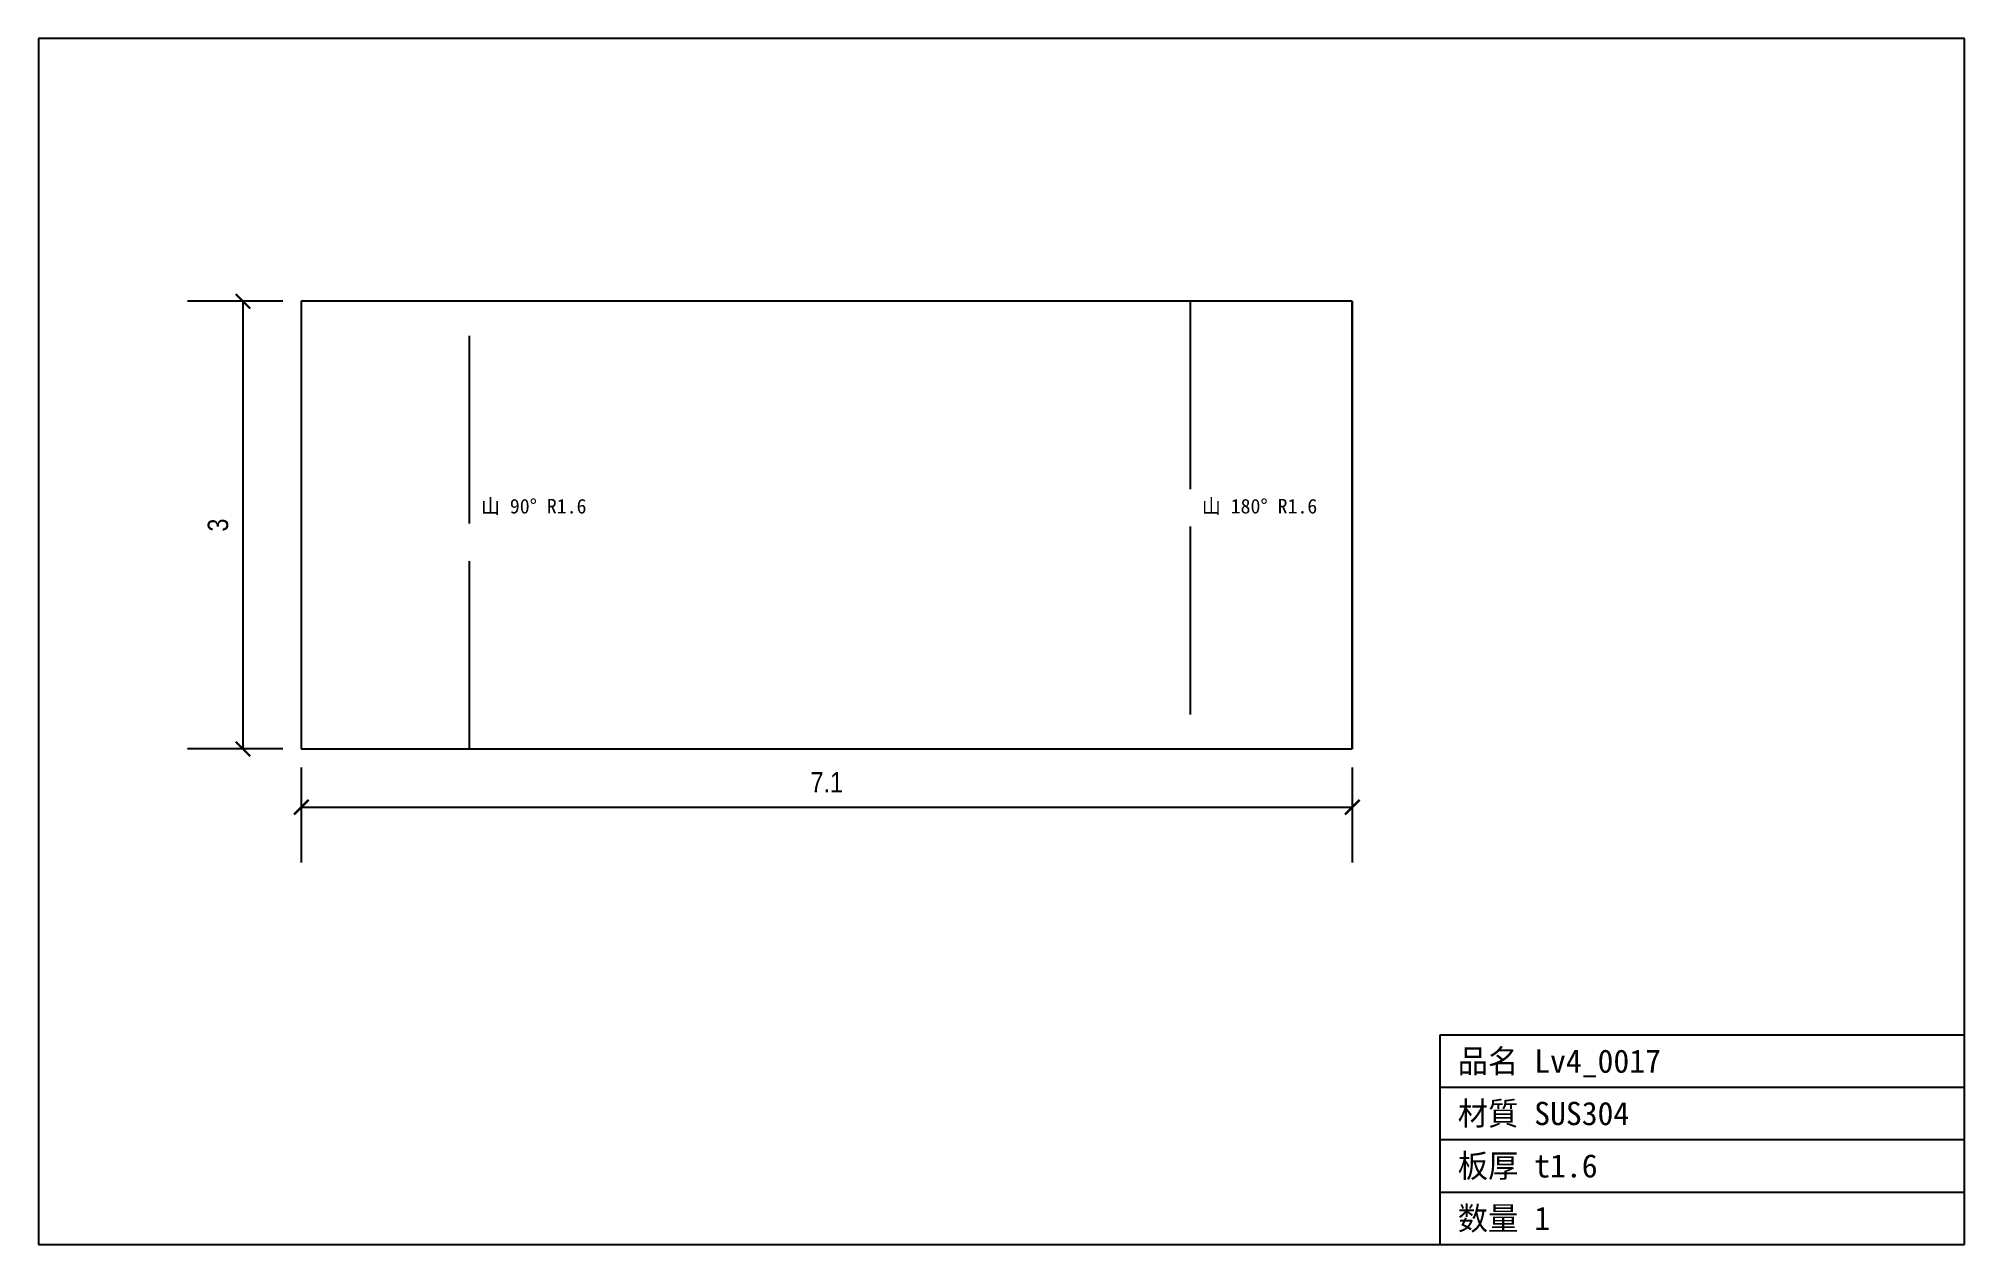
# Model space of a CAD drawing. Header units: inches. Extents: x -3 to 10, y -3.4 to 4.8.
import ezdxf

# ---------------------------------------------------------------- set-up
doc = ezdxf.new("R2010")
doc.units = ezdxf.units.IN
doc.linetypes.add('DASHED', pattern=[1.524, 1.27, -0.254])
doc.styles.add('OpenSansCondensed-Light', font='OpenSansCondensed-Light.ttf')
doc.dimstyles.new('EZDXF', dxfattribs={"dimtxt": 0.25, "dimasz": 0.175, "dimexe": 0.375, "dimexo": 0.125, "dimgap": 0.1, "dimtad": 1, "dimlfac": 100, "dimzin": 12, "dimdsep": 46, "dimtxsty": 'OpenSansCondensed-Light', "dimblk": 'ARCHTICK', "dimcen": 2.5, "dimazin": 3, "dimtfac": 0.5, "dimtmove": 2, "dimatfit": 3})

# ---------------------------------------------------------------- blocks, each defined once
blk = doc.blocks.new('_ARCHTICK')
at = {"color": 0, "linetype": 'BYBLOCK', "const_width": 0.15}
blk.add_lwpolyline([(-0.5, -0.5), (0.5, 0.5)], dxfattribs=at)

msp = doc.modelspace()

# ---------------------------------------------------------------- linework, layer by layer
at = {"color": 7, "linetype": 'CONTINUOUS'}
for p, q in [((10.033, 4.804), (-2.986, 4.804)), ((-2.986, 4.804), (-2.986, -3.351)), ((10.033, -3.351), (10.033, 4.804)), ((-1.21, 3.027), (-1.21, 0)), ((1.048, 3.027), (-1.21, 3.027)), ((1.491, 3.027), (1.048, 3.027)), ((2.176, 3.027), (1.491, 3.027)), ((5.895, 3.027), (2.176, 3.027)), ((5.895, 2.153), (5.895, 3.027)), ((5.895, 3.027), (5.895, 0)), ((5.895, 1.718), (5.895, 2.153)), ((5.895, 0), (5.895, 1.718)), ((-1.21, 0), (5.895, 0)), ((6.49, -3.351), (6.49, -1.934)), ((6.49, -1.934), (10.033, -1.934)), ((6.49, -2.288), (10.033, -2.288)), ((6.49, -2.642), (10.033, -2.642)), ((6.49, -2.997), (10.033, -2.997)), ((-2.986, -3.351), (10.033, -3.351))]:
    msp.add_line(p, q, dxfattribs=at)
at = {"color": 4, "linetype": 'DASHED'}
for p, q in [((-0.074, 0), (-0.074, 3.027)), ((4.799, 3.027), (4.799, 0))]:
    msp.add_line(p, q, dxfattribs=at)

# ---------------------------------------------------------------- texts
at = {"color": 2}
for s, height, p in [('山 90° R1.6', 0.0984, (0.005, 1.592)), ('山 180° R1.6', 0.09843, (4.878, 1.592)), ('品名 Lv4_0017', 0.15748, (6.608, -2.19)), ('材質 SUS304', 0.1575, (6.608, -2.544)), ('板厚 t1.6', 0.1575, (6.608, -2.898)), ('数量 1', 0.1575, (6.608, -3.253))]:
    msp.add_text(s, height=height, dxfattribs=at).set_placement(p)

# ---------------------------------------------------------------- dimensions: what is measured, and where the dimension line sits
msp.add_linear_dim(base=(-1.604, 0), p1=(-1.21, 0), p2=(-1.21, 3.027), angle=90, dimstyle='EZDXF', override={"dimtxt": 0.137795, "dimasz": 0.098425, "dimdec": 1, "dimlfac": 1}, dxfattribs=at).render()
msp.add_linear_dim(base=(-1.21, -0.394), p1=(-1.21, 0), p2=(5.895, 0), dimstyle='EZDXF', override={"dimtxt": 0.137795, "dimasz": 0.098425, "dimdec": 1, "dimlfac": 1}, dxfattribs=at).render()

doc.saveas('drawing.dxf')
